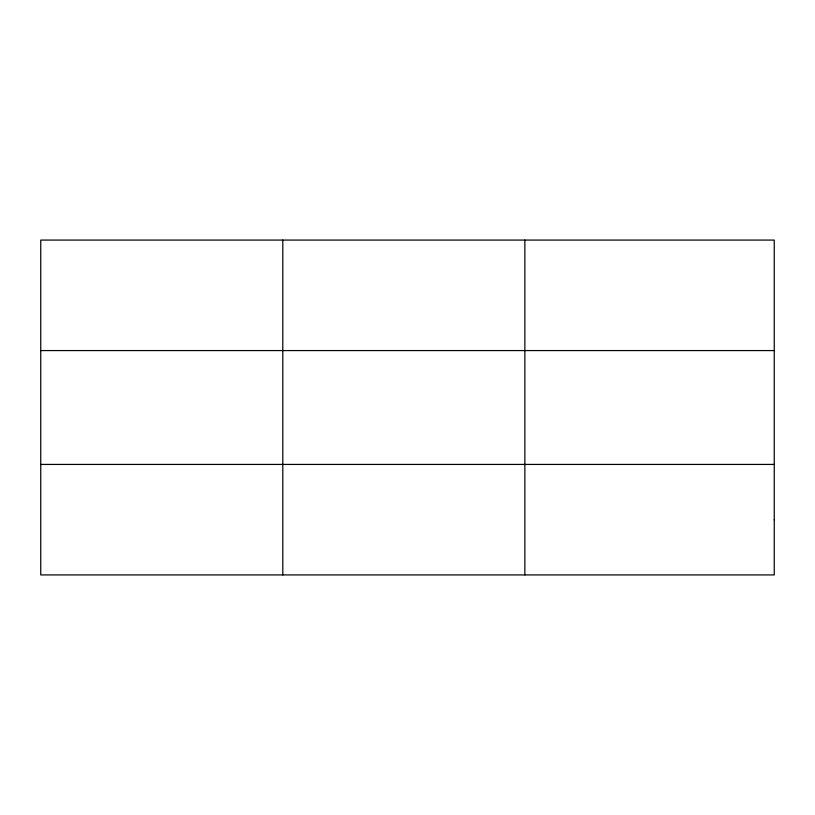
<?xml version="1.0" encoding="UTF-8"?>
<svg xmlns="http://www.w3.org/2000/svg" width="815" height="815" viewBox="0 0 815 815"><rect width="100%" height="100%" fill="white"/><g stroke="black" fill="none" stroke-linecap="round" stroke-linejoin="round"><path stroke-width="1.22" d="M282.805 574.921L282.805 240.079M524.86 574.921L524.86 240.079M40.75 350.572L774.25 350.572M40.75 464.428L774.25 464.428M774.25 519.675L774.25 574.921L40.75 574.921L40.75 240.079L774.25 240.079L774.25 519.675"/></g></svg>
